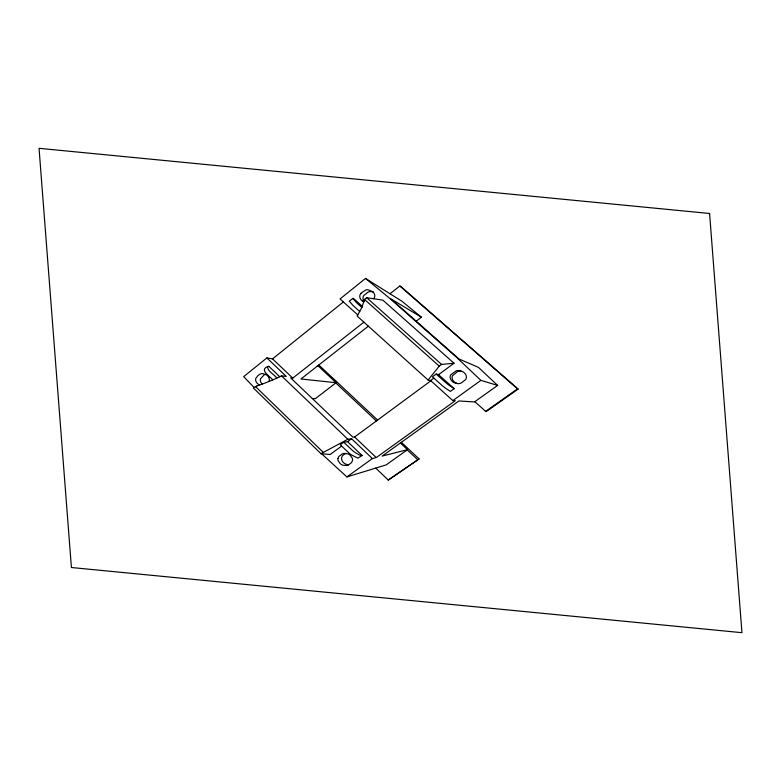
<?xml version="1.0" encoding="UTF-8"?>
<svg xmlns="http://www.w3.org/2000/svg" width="781" height="781" viewBox="0 0 781 781"><rect width="100%" height="100%" fill="white"/><g stroke="black" fill="none" stroke-linecap="round" stroke-linejoin="round"><path stroke-width="1.17" d="M438.551 374.655L454.23 388.704L450.325 391.408L444.662 387.571A83.626 63.398 20.5 0 1 442.007 385.414L432.391 376.823L436.149 374.05L438.551 374.655L454.044 363.233L382.846 300.148L366.689 297.707L364.512 299.435L361.867 307.48L357.132 316.051L428.086 380.044L430.575 380.532L452.843 400.594L455.245 400.741L376.247 457.588L354.613 436.989L352.924 437.214L290.649 377.877L292.758 378.102L363.897 322.153M267.512 366.709C267.756 371.717 274.492 374.402 276.806 378.102M454.044 363.233L441.568 364.415L439.244 366.133L428.086 380.044M360.91 293.265L365.811 289.946A7.254 5.496 20.5 0 1 367.949 289.751L372.703 291.645M292.758 378.102L272.549 358.86L266.877 357.932L243.672 376.637L254.059 387.435M416.253 321.137L421.389 317.193L401.971 301.261L365.508 278.426L340.047 298.947L357.825 314.968M272.549 358.86L343.376 301.954M359.826 311.58L354.506 306.796A60.967 46.225 20.5 0 1 352.768 305.195L349.302 301.154L353.041 298.313A2.177 1.65 20.5 0 1 353.598 298.547L362.345 306.377M267.678 366.572C258.716 369.979 270.724 376.901 272.745 379.888M256.949 385.902L253.376 387.981L320.971 453.693L330.178 454.493L341.619 446.068M390.002 293.763L399.852 285.983L401.707 287.291L518.135 389.084L486.622 411.314L485.655 411.353L474.828 401.678L497.634 385.414L478.48 367.392L459.052 358.996L390.959 298.898L421.389 317.193M368.359 326.185L300.939 378.98L336.094 382.729L315.368 398.652L312.341 398.544M320.971 453.693L347.838 439.254L351.577 438.727L372.371 458.574L375.485 457.783M343.728 442.241L340.282 444.779L349.214 453.224A30.723 23.293 20.5 0 0 351.889 455.196L357.923 458.125L362.111 455.528L347.604 441.655L343.728 442.241L352.69 450.686A31.504 23.879 20.5 0 0 355.365 452.668L359.543 455.05L362.111 455.528M347.604 441.655L351.577 438.727M430.575 380.532L433.845 378.121M354.613 436.989L430.887 380.806M321.587 453.741L346.91 476.918L372.371 458.574M452.843 400.594L480.901 380.376L497.634 385.414M400.409 442.993L407.536 449.661L386.165 464.9L346.91 476.918M375.739 468.092L388.255 480.071L419.104 458.925L401.366 442.31M485.655 411.353L517.52 388.87L518.135 389.084M419.104 458.925L388.255 480.071M345.671 453.292L342.42 455.723L341.512 458.115A8.025 6.082 20.5 0 0 341.785 459.999L342.439 461.366A6.414 4.862 20.5 0 0 348.59 464.812M407.536 449.661L382.182 456.084L458.906 400.965L474.487 401.922M454.23 388.704L448.44 384.818A88.458 67.068 20.5 0 1 444.916 381.909L436.149 374.05M256.978 385.941A246.337 186.757 20.5 0 0 281.502 375.866L286.256 376.422L266.877 357.932M317.281 366.182L318.687 366.416L336.094 382.729M461.952 371.297L458.857 370.526A7.566 5.74 20.5 0 0 456.202 370.809L450.647 374.929A7.527 5.701 20.5 0 0 450.198 377.916L450.979 379.859A7.273 5.516 20.5 0 0 454.112 382.651L457.93 383.647A7.322 5.545 20.5 0 0 461.18 383.012L465.593 379.664A7.439 5.643 20.5 0 0 466.306 376.217L466.228 375.846A6.736 5.106 20.5 0 0 465.788 374.753A7.195 5.457 20.5 0 0 462.762 371.707L460.429 371.121A7.293 5.526 20.5 0 0 457.49 371.619L452.453 375.788A7.517 5.701 20.5 0 0 452.17 378.414L452.375 379.195A6.834 5.184 20.5 0 0 457.344 383.588M372.986 291.909L370.477 291.586A7 5.301 20.5 0 0 368.144 292.084L363.809 295.521A7.605 5.77 20.5 0 0 363.009 298.137L363.019 298.449A6.824 5.174 20.5 0 0 364.131 301.163M363.907 301.827L363.399 301.593A5.604 4.247 20.5 0 1 362.404 300.997M365.508 278.426L390.11 298.674L456.358 357.171L480.901 380.376M399.852 285.983L517.52 388.87M366.689 297.707L441.568 364.415M364.512 299.435L439.244 366.133M361.876 307.47L358.02 304.004A65.048 49.31 20.5 0 1 356.263 302.403L352.748 298.381M318.794 364.991L377.604 420.051M335.791 382.963L376.354 420.969M407.213 449.895L417.445 459.472M281.541 375.905L347.838 439.254M268.928 366.387L279.754 376.754M255.338 386.429L323.051 452.15M268.42 376.735A7.058 5.35 20.5 0 1 268.918 381.45M268.371 376.745A6.873 5.213 20.5 0 0 266.477 374.88L262.924 373.611A5.652 4.286 20.5 0 0 259.243 374.685L258.628 375.144A6.297 4.774 20.5 0 0 257.72 375.866L255.758 378.463A7.878 5.975 20.5 0 0 255.787 380.796L256.041 381.577A6.326 4.793 20.5 0 0 259.565 385.004M267.639 366.533A1.757 1.328 20.5 0 1 268.918 366.426M372.762 291.616A7.107 5.389 20.5 0 1 373.669 298.723M362.345 301.046A7.019 5.321 20.5 0 1 361.027 293.344M262.26 384.047A7.263 5.506 20.5 0 1 260.864 382.339L260.385 380.825A7.839 5.945 20.5 0 1 260.444 378.912L263.871 375.163A5.857 4.442 20.5 0 1 265.53 374.324M337.948 458.437L337.909 458.886A7.878 5.975 20.5 0 0 338.173 460.78L340.321 463.777A7.136 5.408 20.5 0 0 342.8 465.203L346.998 465.525A6.004 4.549 20.5 0 0 348.677 464.754L351.616 462.547L352.573 460.175A7.849 5.955 20.5 0 0 352.348 458.31L350.318 455.333A7.175 5.438 20.5 0 0 347.916 453.868L343.777 453.39A6.004 4.549 20.5 0 0 341.766 454.249L338.837 456.465L337.948 458.437M709.587 213.486L39.05 148.312L71.413 567.514L741.95 632.688L709.587 213.486"/></g></svg>
